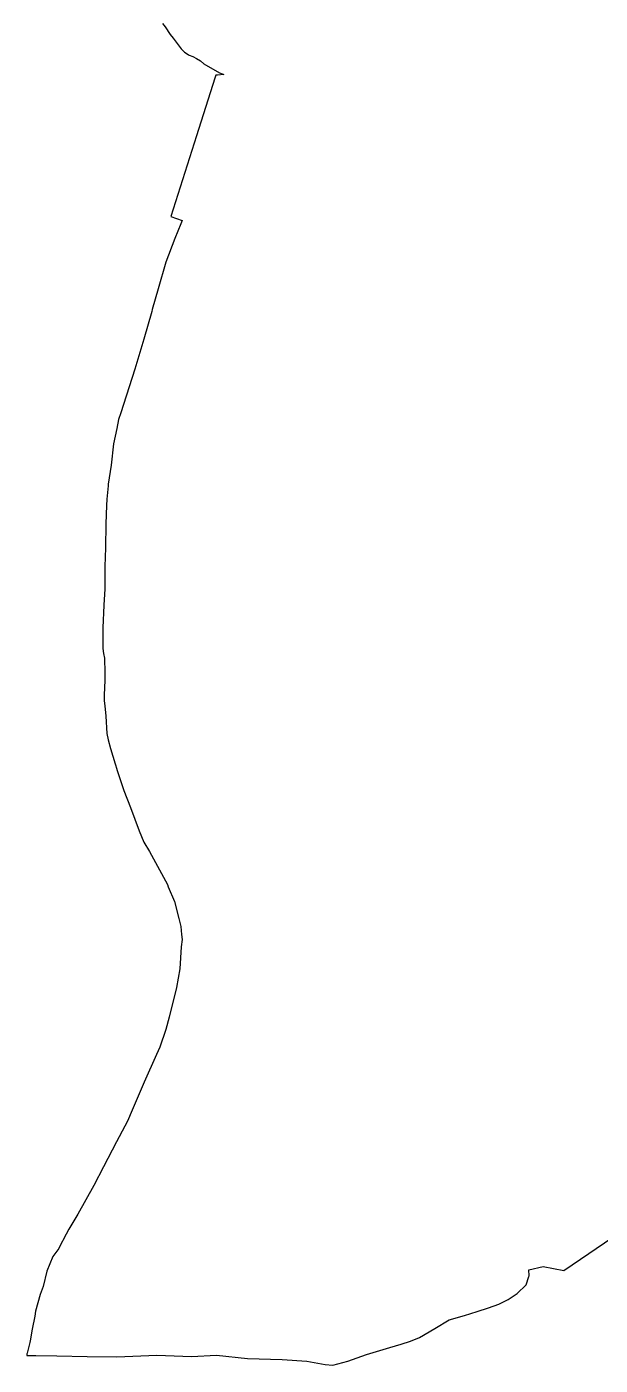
# Model space of a CAD drawing. Header units: metres. Extents: x 266369 to 373402, y 2100587 to 2182485.
# Drawn here: x 284822 to 293127, y 2100587 to 2119965 of the extents above; entities that cross this region are included whole.
import ezdxf

# ---------------------------------------------------------------- set-up
doc = ezdxf.new("R2010")
doc.units = ezdxf.units.M
doc.layers.add('DISTRICT BOUNDRY', color=86, linetype='Continuous')

msp = doc.modelspace()

# ---------------------------------------------------------------- linework, layer by layer
at = {"layer": 'DISTRICT BOUNDRY'}
msp.add_polyline3d([(286786, 2120014, 0), (286828, 2119963, 0), (286901, 2119855, 0), (286942, 2119798, 0), (287059, 2119648, 0), (287105, 2119599, 0), (287162, 2119562, 0), (287176, 2119556, 0), (287227, 2119534, 0), (287280, 2119505, 0), (287339, 2119473, 0), (287386, 2119429, 0), (287386, 2119429, 0), (287612, 2119298, 0), (287678, 2119273, 0), (287583, 2119266, 0), (287561, 2119264, 0), (287547, 2119221, 0), (287280, 2118384, 0), (286909, 2117219, 0), (287071, 2117158, 0), (287052, 2117112, 0), (286965, 2116902, 0), (286836, 2116555, 0), (286723, 2116172, 0), (286640, 2115871, 0), (286632, 2115843, 0), (286518, 2115442, 0), (286386, 2115009, 0), (286224, 2114498, 0), (286185, 2114376, 0), (286153, 2114277, 0), (286127, 2114151, 0), (286078, 2113926, 0), (286046, 2113616, 0), (286003, 2113341, 0), (286000, 2113319, 0), (285983, 2113128, 0), (285979, 2113034, 0), (285969, 2112768, 0), (285962, 2112420, 0), (285954, 2112151, 0), (285953, 2111828, 0), (285940, 2111592, 0), (285926, 2111262, 0), (285925, 2110965, 0), (285933, 2110893, 0), (285947, 2110822, 0), (285950, 2110730, 0), (285951, 2110701, 0), (285953, 2110503, 0), (285944, 2110292, 0), (285945, 2110204, 0), (285955, 2110133, 0), (285966, 2109982, 0), (285984, 2109735, 0), (286003, 2109644, 0), (286036, 2109514, 0), (286102, 2109296, 0), (286126, 2109219, 0), (286127, 2109214, 0), (286229, 2108907, 0), (286324, 2108661, 0), (286452, 2108326, 0), (286519, 2108162, 0), (286599, 2108024, 0), (286716, 2107812, 0), (286859, 2107546, 0), (286872, 2107515, 0), (286963, 2107300, 0), (287024, 2107053, 0), (287052, 2106937, 0), (287065, 2106822, 0), (287073, 2106751, 0), (287058, 2106647, 0), (287037, 2106328, 0), (286990, 2106056, 0), (286887, 2105628, 0), (286838, 2105450, 0), (286748, 2105194, 0), (286724, 2105138, 0), (286701, 2105087, 0), (286525, 2104684, 0), (286321, 2104211, 0), (286286, 2104130, 0), (286160, 2103896, 0), (286120, 2103823, 0), (285935, 2103460, 0), (285795, 2103187, 0), (285563, 2102772, 0), (285431, 2102555, 0), (285394, 2102484, 0), (285293, 2102290, 0), (285285, 2102275, 0), (285199, 2102160, 0), (285114, 2101948, 0), (285058, 2101725, 0), (285016, 2101612, 0), (284951, 2101372, 0), (284938, 2101300, 0), (284902, 2101108, 0), (284897, 2101083, 0), (284875, 2100965, 0), (284866, 2100915, 0), (284826, 2100764, 0), (284823, 2100751, 0), (284823, 2100731, 0), (284822, 2100726, 0), (284823, 2100726, 0), (284823, 2100726, 0), (284956, 2100728, 0), (285258, 2100721, 0), (285698, 2100712, 0), (286128, 2100707, 0), (286705, 2100732, 0), (287209, 2100716, 0), (287569, 2100735, 0), (288020, 2100687, 0), (288522, 2100669, 0), (288876, 2100645, 0), (289146, 2100599, 0), (289255, 2100587, 0), (289470, 2100645, 0), (289742, 2100745, 0), (290079, 2100844, 0), (290244, 2100891, 0), (290382, 2100934, 0), (290511, 2100990, 0), (290731, 2101121, 0), (290938, 2101243, 0), (291162, 2101309, 0), (291346, 2101364, 0), (291509, 2101420, 0), (291657, 2101472, 0), (291793, 2101537, 0), (291924, 2101625, 0), (292057, 2101753, 0), (292091, 2101872, 0), (292100, 2101880, 0), (292092, 2101967, 0), (292299, 2102017, 0), (292598, 2101958, 0), (293430, 2102521, 0)], dxfattribs=at)

doc.saveas('drawing.dxf')
